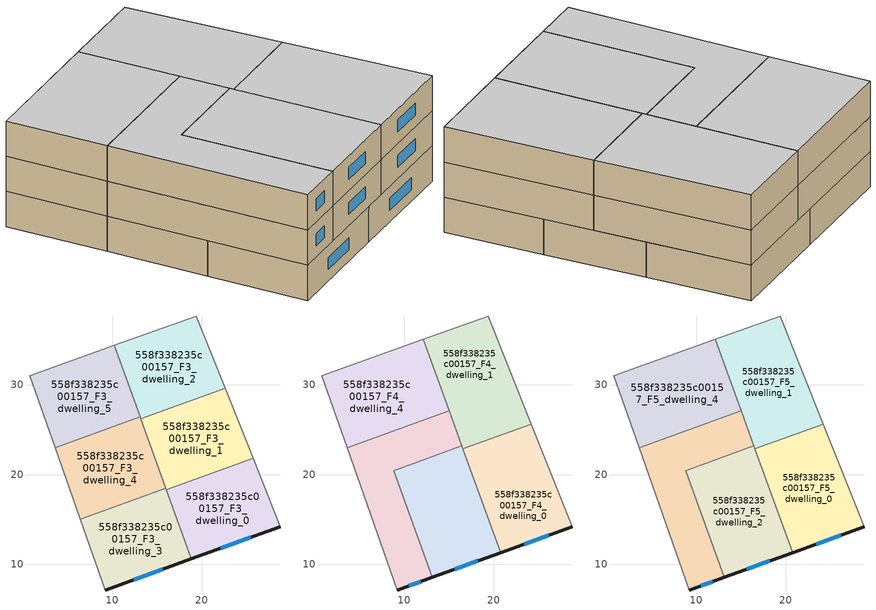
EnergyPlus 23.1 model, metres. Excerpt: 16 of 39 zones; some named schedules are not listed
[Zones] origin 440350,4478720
558f338235c00157_F3_dwelling_0
 floor to 558f338235c00157_F2_dwelling_0 (EU_floor_Construction): 25.7,21.8 28.74,14.18 18.84,10.6 16.05,18.31 z9
 wall outside (EU_wall_Construction): 18.84,10.6 28.74,14.18 z9:12
 wall to 558f338235c00157_F3_dwelling_1 (EU_wall_Construction): 25.7,21.8 16.05,18.31 z9:12
 wall adiabatic (EU_wall_Construction): 28.74,14.18 25.7,21.8 z9:12
 wall to 558f338235c00157_F3_dwelling_3 (EU_wall_Construction): 16.05,18.31 18.84,10.6 z9:12
 window (EU_Window_Construction): 22.12,11.79 25.46,12.99 z9.99:11.01
558f338235c00157_F3_dwelling_1
 floor to 558f338235c00157_F2_dwelling_1 (EU_floor_Construction): 22.58,29.63 25.7,21.8 16.05,18.31 13.19,26.23 z9
 wall to 558f338235c00157_F3_dwelling_2 (EU_wall_Construction): 22.58,29.63 13.19,26.23 z9:12
 wall adiabatic (EU_wall_Construction): 25.7,21.8 22.58,29.63 z9:12
 wall to 558f338235c00157_F3_dwelling_4 (EU_wall_Construction): 13.19,26.23 15.99,18.48 z9:12
 wall to 558f338235c00157_F3_dwelling_3 (EU_wall_Construction): 15.99,18.48 16.05,18.31 z9:12
558f338235c00157_F3_dwelling_2
 floor to 558f338235c00157_F2_dwelling_2 (EU_floor_Construction): 19.37,37.67 22.58,29.63 13.19,26.23 10.24,34.38 z9
 wall adiabatic (EU_wall_Construction): 22.58,29.63 19.37,37.67 10.24,34.38 z9:12
 wall to 558f338235c00157_F3_dwelling_5 (EU_wall_Construction): 10.24,34.38 13.12,26.41 z9:12
 wall to 558f338235c00157_F3_dwelling_4 (EU_wall_Construction): 13.12,26.41 13.19,26.23 z9:12
 ceiling adiabatic (EU_roof_Construction): 22.58,29.63 19.37,37.67 10.24,34.38 12.15,35.07 15.09,26.92 z12
558f338235c00157_F3_dwelling_3
 floor to 558f338235c00157_F2_dwelling_3 (EU_floor_Construction): 15.99,18.48 18.84,10.6 9.25,7.13 6.46,15.04 z9
 wall outside (EU_wall_Construction): 9.25,7.13 18.84,10.6 z9:12
 wall to 558f338235c00157_F3_dwelling_4 (EU_wall_Construction): 15.99,18.48 6.46,15.04 z9:12
 wall adiabatic (EU_wall_Construction): 6.46,15.04 9.25,7.13 z9:12
 window (EU_Window_Construction): 12.43,8.28 15.66,9.45 z9.99:11.01
 ceiling adiabatic (EU_roof_Construction): 18.84,10.6 15.99,18.48 6.46,15.04 9.25,7.13 z12
558f338235c00157_F3_dwelling_4
 floor to 558f338235c00157_F2_dwelling_4 (EU_floor_Construction): 13.12,26.41 15.99,18.48 6.46,15.04 3.64,22.98 z9
 wall to 558f338235c00157_F3_dwelling_5 (EU_wall_Construction): 13.12,26.41 3.64,22.98 z9:12
 wall adiabatic (EU_wall_Construction): 3.64,22.98 6.46,15.04 z9:12
558f338235c00157_F3_dwelling_5
 floor to 558f338235c00157_F2_dwelling_5 (EU_floor_Construction): 10.24,34.38 13.12,26.41 3.64,22.98 0.81,30.99 z9
 wall adiabatic (EU_wall_Construction): 10.24,34.38 0.81,30.99 3.64,22.98 z9:12
 ceiling adiabatic (EU_roof_Construction): 13.12,26.42 10.24,34.38 0.81,30.99 3.64,22.98 z12
558f338235c00157_F4_dwelling_0
 floor to 558f338235c00157_F3_dwelling_0 (EU_floor_Construction): 25.7,21.8 28.74,14.18 20.74,11.29 17.95,19 z12
 floor to 558f338235c00157_F3_dwelling_1 (EU_floor_Construction): 24.18,25.63 25.7,21.8 17.95,19 16.55,22.87 z12
 wall outside (EU_wall_Construction): 20.74,11.29 28.74,14.18 z12:15
 wall adiabatic (EU_wall_Construction): 28.74,14.18 24.18,25.63 z12:15
 wall to 558f338235c00157_F4_dwelling_1 (EU_wall_Construction): 24.18,25.63 16.55,22.87 z12:15
 wall to 558f338235c00157_F4_dwelling_2 (EU_wall_Construction): 16.55,22.87 20.74,11.29 z12:15
 window (EU_Window_Construction): 23.4,12.25 26.09,13.22 z12.99:14.01
558f338235c00157_F4_dwelling_1
 floor to 558f338235c00157_F3_dwelling_1 (EU_floor_Construction): 22.58,29.63 24.18,25.63 16.55,22.87 15.09,26.92 z12
 floor adiabatic (EU_floor_Construction): 19.37,37.67 22.58,29.63 15.09,26.92 12.15,35.07 z12
 wall adiabatic (EU_wall_Construction): 24.18,25.63 19.37,37.67 12.15,35.07 z12:15
 wall to 558f338235c00157_F4_dwelling_4 (EU_wall_Construction): 12.15,35.07 15.02,27.11 z12:15
 wall to 558f338235c00157_F4_dwelling_3 (EU_wall_Construction): 15.02,27.11 16.44,23.18 z12:15
 wall to 558f338235c00157_F4_dwelling_2 (EU_wall_Construction): 16.44,23.18 16.55,22.87 z12:15
558f338235c00157_F4_dwelling_2
 floor adiabatic (EU_floor_Construction): 15.99,18.48 18.84,10.6 13.14,8.54 10.29,16.42 z12
 floor to 558f338235c00157_F3_dwelling_4 (EU_floor_Construction): 14.54,22.49 15.99,18.48 10.29,16.42 8.84,20.43 z12
 floor to 558f338235c00157_F3_dwelling_1 (EU_floor_Construction): 16.44,23.18 17.95,19 16.05,18.31 14.54,22.49 z12
 floor to 558f338235c00157_F3_dwelling_0 (EU_floor_Construction): 17.95,19 20.74,11.29 18.84,10.6 16.05,18.31 z12
 wall outside (EU_wall_Construction): 13.14,8.54 20.74,11.29 z12:15
 wall to 558f338235c00157_F4_dwelling_3 (EU_wall_Construction): 16.44,23.18 8.84,20.43 13.14,8.54 z12:15
 window (EU_Window_Construction): 15.66,9.45 18.22,10.38 z12.99:14.01
558f338235c00157_F4_dwelling_3
 floor to 558f338235c00157_F3_dwelling_4 (EU_floor_Construction): 13.12,26.41 14.54,22.49 8.84,20.43 10.29,16.42 6.46,15.04 3.64,22.98 z12
 floor adiabatic (EU_floor_Construction): 10.29,16.42 13.14,8.54 9.25,7.13 6.46,15.04 z12
 floor to 558f338235c00157_F3_dwelling_2 (EU_floor_Construction): 15.02,27.11 15.09,26.92 13.19,26.23 13.12,26.42 z12
 floor to 558f338235c00157_F3_dwelling_1 (EU_floor_Construction): 15.09,26.92 16.44,23.18 14.54,22.49 13.19,26.23 z12
 wall outside (EU_wall_Construction): 9.25,7.13 13.14,8.54 z12:15
 wall adiabatic (EU_wall_Construction): 3.64,22.99 9.25,7.13 z12:15
 wall to 558f338235c00157_F4_dwelling_4 (EU_wall_Construction): 15.02,27.11 3.64,22.99 z12:15
 window (EU_Window_Construction): 10.54,7.6 11.85,8.07 z12.99:14.01
558f338235c00157_F4_dwelling_4
 floor adiabatic (EU_floor_Construction): 10.24,34.38 13.12,26.42 3.64,22.99 0.81,30.99 z12
 floor to 558f338235c00157_F3_dwelling_2 (EU_floor_Construction): 12.15,35.07 15.02,27.11 13.12,26.42 10.24,34.38 z12
 wall adiabatic (EU_wall_Construction): 12.15,35.07 0.81,30.99 3.64,22.99 z12:15
558f338235c00157_F5_dwelling_0
 floor to 558f338235c00157_F4_dwelling_0 (EU_floor_Construction): 24.18,25.63 28.74,14.18 20.74,11.29 16.55,22.87 z15
 wall outside (EU_wall_Construction): 20.74,11.29 28.74,14.18 z15:18
 wall adiabatic (EU_wall_Construction): 28.74,14.18 24.18,25.63 z15:18
 wall to 558f338235c00157_F5_dwelling_1 (EU_wall_Construction): 24.18,25.63 16.55,22.87 z15:18
 wall to 558f338235c00157_F5_dwelling_2 (EU_wall_Construction): 16.55,22.87 20.74,11.29 z15:18
 window (EU_Window_Construction): 23.4,12.25 26.09,13.22 z15.99:17.01
 ceiling to 558f338235c00157_F6_dwelling_0 (EU_floor_Construction): 28.74,14.18 24.18,25.63 16.55,22.87 20.74,11.29 z18
558f338235c00157_F5_dwelling_1
 floor to 558f338235c00157_F4_dwelling_1 (EU_floor_Construction): 19.37,37.67 24.18,25.63 16.55,22.87 12.15,35.07 z15
 wall adiabatic (EU_wall_Construction): 24.18,25.63 19.37,37.67 12.15,35.07 z15:18
 wall to 558f338235c00157_F5_dwelling_4 (EU_wall_Construction): 12.15,35.07 15.02,27.11 z15:18
 wall to 558f338235c00157_F5_dwelling_3 (EU_wall_Construction): 15.02,27.11 16.44,23.18 z15:18
 wall to 558f338235c00157_F5_dwelling_2 (EU_wall_Construction): 16.44,23.18 16.55,22.87 z15:18
 ceiling to 558f338235c00157_F6_dwelling_1 (EU_floor_Construction): 24.18,25.63 19.37,37.67 12.15,35.07 16.55,22.87 z18
558f338235c00157_F5_dwelling_2
 floor to 558f338235c00157_F4_dwelling_2 (EU_floor_Construction): 16.44,23.18 20.74,11.29 13.14,8.54 8.84,20.43 z15
 wall outside (EU_wall_Construction): 13.14,8.54 20.74,11.29 z15:18
 wall to 558f338235c00157_F5_dwelling_3 (EU_wall_Construction): 16.44,23.18 8.84,20.43 13.14,8.54 z15:18
 window (EU_Window_Construction): 15.66,9.45 18.22,10.38 z15.99:17.01
 ceiling to 558f338235c00157_F6_dwelling_2 (EU_floor_Construction): 20.74,11.29 16.44,23.18 8.84,20.43 13.14,8.54 z18
558f338235c00157_F5_dwelling_3
 floor to 558f338235c00157_F4_dwelling_3 (EU_floor_Construction): 15.02,27.11 16.44,23.18 8.84,20.43 13.14,8.54 9.25,7.13 3.64,22.99 z15
 wall outside (EU_wall_Construction): 9.25,7.13 13.14,8.54 z15:18
 wall adiabatic (EU_wall_Construction): 3.64,22.99 9.25,7.13 z15:18
 wall to 558f338235c00157_F5_dwelling_4 (EU_wall_Construction): 15.02,27.11 3.64,22.99 z15:18
 window (EU_Window_Construction): 10.54,7.6 11.85,8.07 z15.99:17.01
 ceiling to 558f338235c00157_F6_dwelling_3 (EU_floor_Construction): 13.14,8.54 8.84,20.43 16.44,23.18 15.02,27.11 3.64,22.99 9.25,7.13 z18
558f338235c00157_F5_dwelling_4
 floor to 558f338235c00157_F4_dwelling_4 (EU_floor_Construction): 12.15,35.07 15.02,27.11 3.64,22.99 0.81,30.99 z15
 wall adiabatic (EU_wall_Construction): 12.15,35.07 0.81,30.99 3.64,22.99 z15:18
 ceiling to 558f338235c00157_F6_dwelling_4 (EU_floor_Construction): 15.02,27.11 12.15,35.07 0.81,30.99 3.64,22.99 z18
[Building]
EU S2 Campaign: North Axis=0; Terrain=City; Solar Distribution=FullExterior
[Site:Location]
Madrid: Latitude=40.5; Longitude=-3.5; Time Zone=1; Elevation=609
[SizingPeriod:WeatherFileDays]
AnnualSizingPeriod: Begin Month=1; Begin Day of Month=1; End Month=12; End Day of Month=31; Day of Week for Start Day=Monday; Use Weather File Daylight Saving Period=No; Use Weather File Rain and Snow Indicators=No
[MATERIAL]
EU_InternalMass_Material: Roughness=MediumRough; Thickness=0.1; Conductivity=1; Density=1800; Specific Heat=900; Thermal Absorptance=0.9; Solar Absorptance=0.7; Visible Absorptance=0.7
[MATERIAL:NOMASS] Roughness=MediumRough; Thermal Absorptance=0.9; Solar Absorptance=0.7; Visible Absorptance=0.7
Name | Thermal Resistance
EU_wall_NoMass | 0.609216
EU_roof_NoMass | 0.513268
EU_floor_NoMass | 0.568163
[WINDOWMATERIAL:SIMPLEGLAZINGSYSTEM]
EU_Window_SimpleGlazing: UFactor=5.50606; Solar Heat Gain Coefficient=0.85; Visible Transmittance=0.85
[CONSTRUCTION]
EU_wall_Construction: EU_wall_NoMass
EU_roof_Construction: EU_roof_NoMass
EU_floor_Construction: EU_floor_NoMass
EU_InternalMass_Construction: EU_InternalMass_Material
EU_Window_Construction: EU_Window_SimpleGlazing
[ZONE] Type=1; Multiplier=1; Ceiling Height=autocalculate; Floor Area=autocalculate; Part of Total Floor Area=Yes
Name | Volume
558f338235c00157_F3_dwelling_0; 558f338235c00157_F3_dwelling_3 | 255.767
558f338235c00157_F4_dwelling_0; 558f338235c00157_F5_dwelling_0; 558f338235c00157_F4_dwelling_3; 558f338235c00157_F5_dwelling_3 | 306.905
558f338235c00157_F3_dwelling_1 | 255.746
558f338235c00157_F4_dwelling_1; 558f338235c00157_F5_dwelling_1 | 306.906
558f338235c00157_F3_dwelling_2 | 255.758
558f338235c00157_F4_dwelling_2; 558f338235c00157_F5_dwelling_2 | 306.898
558f338235c00157_F3_dwelling_4 | 255.779
558f338235c00157_F4_dwelling_4; 558f338235c00157_F5_dwelling_4 | 306.91
558f338235c00157_F3_dwelling_5 | 255.754
[INTERNALMASS] Construction=EU_InternalMass_Construction
Name | Zone or ZoneList | Surface Area
558f338235c00157_F3_dwelling_0_EU_InternalMass | 558f338235c00157_F3_dwelling_0 | 85.2558
558f338235c00157_F3_dwelling_1_EU_InternalMass | 558f338235c00157_F3_dwelling_1 | 85.2486
558f338235c00157_F3_dwelling_2_EU_InternalMass | 558f338235c00157_F3_dwelling_2 | 85.2526
558f338235c00157_F3_dwelling_3_EU_InternalMass | 558f338235c00157_F3_dwelling_3 | 85.2557
558f338235c00157_F3_dwelling_4_EU_InternalMass | 558f338235c00157_F3_dwelling_4 | 85.2598
558f338235c00157_F3_dwelling_5_EU_InternalMass | 558f338235c00157_F3_dwelling_5 | 85.2514
558f338235c00157_F4_dwelling_0_EU_InternalMass | 558f338235c00157_F4_dwelling_0 | 102.3
558f338235c00157_F4_dwelling_1_EU_InternalMass | 558f338235c00157_F4_dwelling_1 | 102.302
558f338235c00157_F4_dwelling_2_EU_InternalMass | 558f338235c00157_F4_dwelling_2 | 102.301
558f338235c00157_F4_dwelling_3_EU_InternalMass | 558f338235c00157_F4_dwelling_3 | 102.302
558f338235c00157_F4_dwelling_4_EU_InternalMass | 558f338235c00157_F4_dwelling_4 | 102.301
558f338235c00157_F5_dwelling_0_EU_InternalMass | 558f338235c00157_F5_dwelling_0 | 102.3
558f338235c00157_F5_dwelling_1_EU_InternalMass | 558f338235c00157_F5_dwelling_1 | 102.302
558f338235c00157_F5_dwelling_2_EU_InternalMass | 558f338235c00157_F5_dwelling_2 | 102.301
558f338235c00157_F5_dwelling_3_EU_InternalMass | 558f338235c00157_F5_dwelling_3 | 102.302
558f338235c00157_F5_dwelling_4_EU_InternalMass | 558f338235c00157_F5_dwelling_4 | 102.301
[OTHEREQUIPMENT] Fuel Type=Electricity; Design Level Calculation Method=Watts/Area; Power per Zone Floor Area=1; Fraction Latent=0; Fraction Radiant=0; Fraction Lost=0; Carbon Dioxide Generation Rate=0; EndUse Subcategory=EU_Step8_InternalGains
Name | Zone or ZoneList or Space or SpaceList | Schedule
EU_Step8_InternalGain_558f338235c00157_F3_dwelling_0_f000 | 558f338235c00157_F3_dwelling_0 | EU_Step8_GainSchedule_558f338235c00157_F3_dwelling_0_f000
EU_Step8_InternalGain_558f338235c00157_F3_dwelling_1_f000 | 558f338235c00157_F3_dwelling_1 | EU_Step8_GainSchedule_558f338235c00157_F3_dwelling_1_f000
EU_Step8_InternalGain_558f338235c00157_F3_dwelling_2_f000 | 558f338235c00157_F3_dwelling_2 | EU_Step8_GainSchedule_558f338235c00157_F3_dwelling_2_f000
EU_Step8_InternalGain_558f338235c00157_F3_dwelling_3_f000 | 558f338235c00157_F3_dwelling_3 | EU_Step8_GainSchedule_558f338235c00157_F3_dwelling_3_f000
EU_Step8_InternalGain_558f338235c00157_F3_dwelling_4_f000 | 558f338235c00157_F3_dwelling_4 | EU_Step8_GainSchedule_558f338235c00157_F3_dwelling_4_f000
EU_Step8_InternalGain_558f338235c00157_F3_dwelling_5_f000 | 558f338235c00157_F3_dwelling_5 | EU_Step8_GainSchedule_558f338235c00157_F3_dwelling_5_f000
EU_Step8_InternalGain_558f338235c00157_F4_dwelling_0_f000 | 558f338235c00157_F4_dwelling_0 | EU_Step8_GainSchedule_558f338235c00157_F4_dwelling_0_f000
EU_Step8_InternalGain_558f338235c00157_F4_dwelling_1_f000 | 558f338235c00157_F4_dwelling_1 | EU_Step8_GainSchedule_558f338235c00157_F4_dwelling_1_f000
EU_Step8_InternalGain_558f338235c00157_F4_dwelling_2_f000 | 558f338235c00157_F4_dwelling_2 | EU_Step8_GainSchedule_558f338235c00157_F4_dwelling_2_f000
EU_Step8_InternalGain_558f338235c00157_F4_dwelling_3_f000 | 558f338235c00157_F4_dwelling_3 | EU_Step8_GainSchedule_558f338235c00157_F4_dwelling_3_f000
EU_Step8_InternalGain_558f338235c00157_F4_dwelling_4_f000 | 558f338235c00157_F4_dwelling_4 | EU_Step8_GainSchedule_558f338235c00157_F4_dwelling_4_f000
EU_Step8_InternalGain_558f338235c00157_F5_dwelling_0_f000 | 558f338235c00157_F5_dwelling_0 | EU_Step8_GainSchedule_558f338235c00157_F5_dwelling_0_f000
EU_Step8_InternalGain_558f338235c00157_F5_dwelling_1_f000 | 558f338235c00157_F5_dwelling_1 | EU_Step8_GainSchedule_558f338235c00157_F5_dwelling_1_f000
EU_Step8_InternalGain_558f338235c00157_F5_dwelling_2_f000 | 558f338235c00157_F5_dwelling_2 | EU_Step8_GainSchedule_558f338235c00157_F5_dwelling_2_f000
EU_Step8_InternalGain_558f338235c00157_F5_dwelling_3_f000 | 558f338235c00157_F5_dwelling_3 | EU_Step8_GainSchedule_558f338235c00157_F5_dwelling_3_f000
EU_Step8_InternalGain_558f338235c00157_F5_dwelling_4_f000 | 558f338235c00157_F5_dwelling_4 | EU_Step8_GainSchedule_558f338235c00157_F5_dwelling_4_f000
[ZONEVENTILATION:DESIGNFLOWRATE] Schedule=EU_AlwaysOn; Design Flow Rate Calculation Method=AirChanges/Hour; Air Changes per Hour=0.752966; Ventilation Type=Natural; Fan Pressure Rise=0; Fan Total Efficiency=1; Constant Term Coefficient=1; Temperature Term Coefficient=0; Velocity Term Coefficient=0; Velocity Squared Term Coefficient=0; Minimum Indoor Temperature=-100; Maximum Indoor Temperature=100; Delta Temperature=-100; Minimum Outdoor Temperature=-100; Maximum Outdoor Temperature=100; Maximum Wind Speed=40
Name | Zone or ZoneList or Space or SpaceList
EU_ConstantAir_558f338235c00157_F3_dwelling_0 | 558f338235c00157_F3_dwelling_0
EU_ConstantAir_558f338235c00157_F3_dwelling_1 | 558f338235c00157_F3_dwelling_1
EU_ConstantAir_558f338235c00157_F3_dwelling_2 | 558f338235c00157_F3_dwelling_2
EU_ConstantAir_558f338235c00157_F3_dwelling_3 | 558f338235c00157_F3_dwelling_3
EU_ConstantAir_558f338235c00157_F3_dwelling_4 | 558f338235c00157_F3_dwelling_4
EU_ConstantAir_558f338235c00157_F3_dwelling_5 | 558f338235c00157_F3_dwelling_5
EU_ConstantAir_558f338235c00157_F4_dwelling_0 | 558f338235c00157_F4_dwelling_0
EU_ConstantAir_558f338235c00157_F4_dwelling_1 | 558f338235c00157_F4_dwelling_1
EU_ConstantAir_558f338235c00157_F4_dwelling_2 | 558f338235c00157_F4_dwelling_2
EU_ConstantAir_558f338235c00157_F4_dwelling_3 | 558f338235c00157_F4_dwelling_3
EU_ConstantAir_558f338235c00157_F4_dwelling_4 | 558f338235c00157_F4_dwelling_4
EU_ConstantAir_558f338235c00157_F5_dwelling_0 | 558f338235c00157_F5_dwelling_0
EU_ConstantAir_558f338235c00157_F5_dwelling_1 | 558f338235c00157_F5_dwelling_1
EU_ConstantAir_558f338235c00157_F5_dwelling_2 | 558f338235c00157_F5_dwelling_2
EU_ConstantAir_558f338235c00157_F5_dwelling_3 | 558f338235c00157_F5_dwelling_3
EU_ConstantAir_558f338235c00157_F5_dwelling_4 | 558f338235c00157_F5_dwelling_4
[HVACTEMPLATE:ZONE:IDEALLOADSAIRSYSTEM] System Availability Schedule=EU_AlwaysOn; Maximum Heating Supply Air Temperature=50; Minimum Cooling Supply Air Temperature=13; Maximum Heating Supply Air Humidity Ratio=0.0156; Minimum Cooling Supply Air Humidity Ratio=0.0077; Heating Limit=NoLimit; Cooling Limit=NoLimit; Heating Availability Schedule=EU_AlwaysOn; Cooling Availability Schedule=EU_CoolingOff; Dehumidification Control Type=ConstantSensibleHeatRatio; Cooling Sensible Heat Ratio=0.7; Dehumidification Setpoint=60; Humidification Control Type=None; Humidification Setpoint=30; Outdoor Air Method=None; Outdoor Air Flow Rate per Person=0.00944; Outdoor Air Flow Rate per Zone Floor Area=0; Outdoor Air Flow Rate per Zone=0; Demand Controlled Ventilation Type=None; Outdoor Air Economizer Type=NoEconomizer; Heat Recovery Type=None; Sensible Heat Recovery Effectiveness=0.7; Latent Heat Recovery Effectiveness=0.65
Name | Template Thermostat
558f338235c00157_F3_dwelling_0 | EU_HeatOnly_558f338235c00157_F3_dwelling_0
558f338235c00157_F3_dwelling_1 | EU_HeatOnly_558f338235c00157_F3_dwelling_1
558f338235c00157_F3_dwelling_2 | EU_HeatOnly_558f338235c00157_F3_dwelling_2
558f338235c00157_F3_dwelling_3 | EU_HeatOnly_558f338235c00157_F3_dwelling_3
558f338235c00157_F3_dwelling_4 | EU_HeatOnly_558f338235c00157_F3_dwelling_4
558f338235c00157_F3_dwelling_5 | EU_HeatOnly_558f338235c00157_F3_dwelling_5
558f338235c00157_F4_dwelling_0 | EU_HeatOnly_558f338235c00157_F4_dwelling_0
558f338235c00157_F4_dwelling_1 | EU_HeatOnly_558f338235c00157_F4_dwelling_1
558f338235c00157_F4_dwelling_2 | EU_HeatOnly_558f338235c00157_F4_dwelling_2
558f338235c00157_F4_dwelling_3 | EU_HeatOnly_558f338235c00157_F4_dwelling_3
558f338235c00157_F4_dwelling_4 | EU_HeatOnly_558f338235c00157_F4_dwelling_4
558f338235c00157_F5_dwelling_0 | EU_HeatOnly_558f338235c00157_F5_dwelling_0
558f338235c00157_F5_dwelling_1 | EU_HeatOnly_558f338235c00157_F5_dwelling_1
558f338235c00157_F5_dwelling_2 | EU_HeatOnly_558f338235c00157_F5_dwelling_2
558f338235c00157_F5_dwelling_3 | EU_HeatOnly_558f338235c00157_F5_dwelling_3
558f338235c00157_F5_dwelling_4 | EU_HeatOnly_558f338235c00157_F5_dwelling_4
[SIZING:ZONE] Zone Cooling Design Supply Air Temperature Input Method=SupplyAirTemperature; Zone Cooling Design Supply Air Temperature=13; Zone Heating Design Supply Air Temperature Input Method=SupplyAirTemperature; Zone Heating Design Supply Air Temperature=50; Zone Cooling Design Supply Air Humidity Ratio=0.008; Zone Heating Design Supply Air Humidity Ratio=0.008; Cooling Design Air Flow Method=DesignDay; Cooling Design Air Flow Rate=0; Cooling Minimum Air Flow per Zone Floor Area=0.000762; Cooling Minimum Air Flow=0; Cooling Minimum Air Flow Fraction=0.2; Heating Design Air Flow Method=DesignDay; Heating Design Air Flow Rate=0; Heating Maximum Air Flow per Zone Floor Area=0.002032; Heating Maximum Air Flow=0.141576; Heating Maximum Air Flow Fraction=0.3; Account for Dedicated Outdoor Air System=No; Dedicated Outdoor Air System Control Strategy=NeutralSupplyAir; Dedicated Outdoor Air Low Setpoint Temperature for Design=autosize; Dedicated Outdoor Air High Setpoint Temperature for Design=autosize; Zone Load Sizing Method=Sensible Load Only No Latent Load; Zone Latent Cooling Design Supply Air Humidity Ratio Input Method=HumidityRatioDifference; Zone Cooling Design Supply Air Humidity Ratio Difference=0.005; Zone Latent Heating Design Supply Air Humidity Ratio Input Method=HumidityRatioDifference; Zone Humidification Design Supply Air Humidity Ratio Difference=0.005
558f338235c00157_F3_dwelling_0; 558f338235c00157_F3_dwelling_1; 558f338235c00157_F3_dwelling_2; 558f338235c00157_F3_dwelling_3; 558f338235c00157_F3_dwelling_4; 558f338235c00157_F3_dwelling_5; 558f338235c00157_F4_dwelling_0; 558f338235c00157_F4_dwelling_1; 558f338235c00157_F4_dwelling_2; 558f338235c00157_F4_dwelling_3; 558f338235c00157_F4_dwelling_4; 558f338235c00157_F5_dwelling_0; 558f338235c00157_F5_dwelling_1; 558f338235c00157_F5_dwelling_2; 558f338235c00157_F5_dwelling_3; 558f338235c00157_F5_dwelling_4
